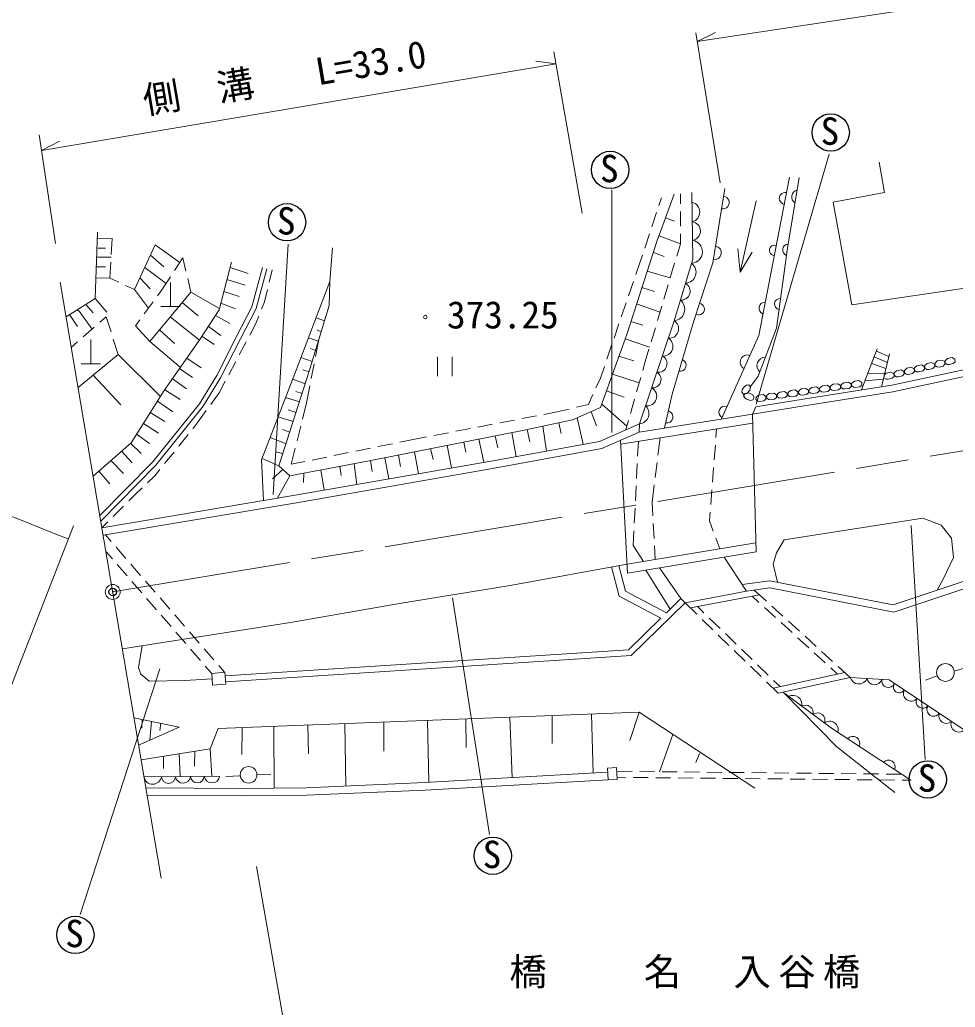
# Model space of a CAD drawing. Units: millimetres, scale not verified. Extents: x 40000 to 680000, y 20000 to 380000.
# Drawn here: x 370172 to 432816, y 250940 to 317097 of the extents above; entities that cross this region are included whole.
import ezdxf
from ezdxf.enums import TextEntityAlignment as Align

# ---------------------------------------------------------------- set-up
doc = ezdxf.new("R2010")
doc.units = ezdxf.units.MM
doc.header["$LTSCALE"] = 1000
doc.header["$PDMODE"] = 32
doc.header["$PDSIZE"] = 500
doc.linetypes.add('CHAIN', pattern=[18.5, 12, -1.5, 3.5, -1.5])
for name, color, linetype, lineweight in [('M-BGD', 7, 'Continuous', 13), ('M-BMK', 2, 'CHAIN', 13), ('M-BMK-SRVR', 3, 'Continuous', 13), ('M-STR-HTXT', 7, 'Continuous', 13), ('M-STR-STR1', 1, 'Continuous', 13)]:
    doc.layers.add(name, color=color, linetype=linetype, lineweight=lineweight)
doc.layers.add('M-OTRS', color=6, linetype='Continuous')
doc.styles.add('ＭＳ ゴシック', font='')
doc.styles.get('ＭＳ ゴシック').set_extended_font_data('MS Gothic')

msp = doc.modelspace()

# ---------------------------------------------------------------- linework, layer by layer
at = {"layer": 'M-BGD'}
for p, q in [((419495, 291337), (424368, 308100)), ((409830, 289451), (409810, 305705)), ((412968, 304648), (413140, 305164)), ((414424, 304759), (414426, 305438)), ((419482, 304970), (418420, 300178)), ((412495, 303225), (412810, 304174)), ((413422, 303819), (414022, 303604)), ((414417, 303259), (414421, 304259)), ((376362, 302446), (375359, 302423)), ((376301, 301365), (376362, 302446)), ((412021, 301802), (412337, 302751)), ((412980, 302615), (414412, 302080)), ((414412, 302080), (414415, 302759)), ((375391, 301787), (375903, 301791)), ((377853, 299025), (379248, 302027)), ((379248, 302027), (380896, 300843)), ((387136, 285288), (388145, 302056)), ((414167, 301258), (414412, 302080)), ((418420, 300178), (418256, 301741)), ((375317, 301191), (376292, 301196)), ((378924, 301329), (379825, 300543)), ((380533, 300288), (381095, 301146)), ((381095, 301146), (381304, 300245)), ((411692, 300812), (411863, 301328)), ((412599, 301494), (413335, 301241)), ((418420, 300178), (419228, 301526)), ((375294, 300536), (375903, 300536)), ((376212, 299784), (376273, 300865)), ((378538, 300499), (379972, 299432)), ((384258, 300501), (385466, 300091)), ((411423, 300027), (411692, 300812)), ((413737, 299821), (414023, 300779)), ((376212, 299784), (375270, 299817)), ((376806, 299509), (376212, 299784)), ((378214, 299801), (378914, 299068)), ((379697, 299012), (380259, 299870)), ((381416, 299758), (381625, 298856)), ((384047, 299690), (385259, 299323)), ((386872, 299506), (387066, 300334)), ((412193, 300246), (413734, 299813)), ((377853, 299025), (377260, 299300)), ((380258, 297879), (380258, 299504)), ((410938, 298608), (411262, 299554)), ((411839, 299159), (412674, 298897)), ((413307, 298384), (413594, 299342)), ((375222, 298414), (375993, 297501)), ((377853, 299025), (378793, 297781)), ((379398, 298604), (379697, 299012)), ((383836, 298880), (384865, 298560)), ((386564, 298191), (386758, 299019)), ((374607, 298028), (375089, 297459)), ((378510, 297395), (379102, 298201)), ((379608, 297879), (380908, 297879)), ((381037, 298146), (382122, 297265)), ((383638, 298119), (384609, 297737)), ((386365, 297699), (386564, 298191)), ((410453, 297188), (410777, 298135)), ((411480, 298054), (413047, 297514)), ((412877, 296947), (413164, 297905)), ((373514, 297343), (374035, 296539)), ((375539, 296837), (375950, 297200)), ((376283, 296178), (375950, 297200)), ((380247, 297190), (382202, 295629)), ((383275, 297291), (384230, 296753)), ((385978, 296743), (386178, 297235)), ((390580, 296919), (390013, 297138)), ((374413, 295845), (375163, 296507)), ((377914, 296585), (378214, 296992)), ((378884, 295544), (377914, 296585)), ((382800, 296553), (383644, 295945)), ((385568, 295968), (385978, 296743)), ((409968, 295769), (410291, 296715)), ((411102, 296891), (411903, 296638)), ((412448, 295510), (412734, 296468)), ((379526, 296320), (380527, 295414)), ((382372, 295890), (383196, 295345)), ((390170, 295566), (389502, 295790)), ((390360, 296190), (390061, 296313)), ((373627, 295151), (374038, 295515)), ((374935, 294043), (374935, 295668)), ((376770, 294681), (376438, 295703)), ((378884, 295544), (380927, 293810)), ((384866, 294643), (385334, 295526)), ((389982, 294945), (389638, 295068)), ((390200, 295665), (389980, 294532)), ((409483, 294350), (409806, 295296)), ((410707, 295710), (412347, 295171)), ((374082, 292460), (376770, 294681)), ((376770, 294681), (379587, 291859)), ((381351, 294415), (382310, 293779)), ((389757, 294201), (388998, 294462)), ((398156, 294523), (398156, 293223)), ((399131, 293223), (399131, 294523)), ((412059, 294209), (412305, 295031)), ((426547, 292297), (427596, 295047)), ((427397, 294524), (428264, 294130)), ((427540, 294900), (428362, 294536)), ((427869, 292506), (428404, 294707)), ((432294, 294400), (432144, 294257)), ((432601, 294463), (432294, 294400)), ((432792, 294353), (432601, 294463)), ((374285, 294043), (375585, 294043)), ((384165, 293317), (384633, 294201)), ((389884, 294042), (389693, 293060)), ((409053, 293091), (409321, 293877)), ((411888, 293606), (412059, 294209)), ((427227, 294078), (428165, 293724)), ((429564, 293748), (429414, 293605)), ((429871, 293811), (429564, 293748)), ((430062, 293702), (429871, 293811)), ((430096, 293768), (430089, 293601)), ((430247, 293911), (430096, 293768)), ((430553, 293974), (430247, 293911)), ((430744, 293865), (430553, 293974)), ((430765, 293695), (430744, 293865)), ((430779, 293931), (430772, 293764)), ((430772, 293764), (430910, 293671)), ((430929, 294074), (430779, 293931)), ((431236, 294137), (430929, 294074)), ((431427, 294028), (431236, 294137)), ((431323, 293731), (431448, 293858)), ((431448, 293858), (431427, 294028)), ((431461, 294094), (431454, 293927)), ((431454, 293927), (431592, 293834)), ((431612, 294237), (431461, 294094)), ((431592, 293834), (431729, 293828)), ((431918, 294300), (431612, 294237)), ((431729, 293828), (432005, 293894)), ((432109, 294191), (431918, 294300)), ((432005, 293894), (432130, 294021)), ((432130, 294021), (432109, 294191)), ((432144, 294257), (432136, 294090)), ((432136, 294090), (432275, 293997)), ((432275, 293997), (432411, 293991)), ((432411, 293991), (432688, 294057)), ((432688, 294057), (432813, 294184)), ((432813, 294184), (432792, 294353)), ((375091, 293294), (376946, 291300)), ((380866, 293723), (381731, 293124)), ((389544, 293503), (389128, 293641)), ((408758, 292436), (409053, 293091)), ((409867, 293364), (411652, 292769)), ((411480, 292163), (411752, 293125)), ((426959, 293377), (428091, 293421)), ((428049, 293279), (428042, 293112)), ((428042, 293112), (428180, 293019)), ((428199, 293422), (428049, 293279)), ((428506, 293485), (428199, 293422)), ((428316, 293013), (428593, 293079)), ((428697, 293376), (428506, 293485)), ((428593, 293079), (428718, 293206)), ((428718, 293206), (428697, 293376)), ((428731, 293442), (428724, 293275)), ((428724, 293275), (428862, 293182)), ((428882, 293585), (428731, 293442)), ((428862, 293182), (428999, 293176)), ((429188, 293648), (428882, 293585)), ((428999, 293176), (429275, 293242)), ((429379, 293539), (429188, 293648)), ((429275, 293242), (429400, 293369)), ((429400, 293369), (429379, 293539)), ((429414, 293605), (429407, 293438)), ((429407, 293438), (429545, 293345)), ((429545, 293345), (429681, 293339)), ((429681, 293339), (429958, 293405)), ((429958, 293405), (430083, 293532)), ((430083, 293532), (430062, 293702)), ((430089, 293601), (430227, 293508)), ((430227, 293508), (430364, 293502)), ((430364, 293502), (430640, 293568)), ((430640, 293568), (430765, 293695)), ((430910, 293671), (431046, 293665)), ((431046, 293665), (431323, 293731)), ((380390, 293044), (381340, 292379)), ((383521, 292100), (383931, 292875)), ((389292, 292715), (388451, 293029)), ((389597, 292569), (389377, 291437)), ((418723, 292542), (418543, 292323)), ((418835, 292620), (418723, 292542)), ((419002, 292630), (418835, 292620)), ((419097, 292492), (419002, 292630)), ((419064, 292287), (419097, 292492)), ((423208, 292468), (423046, 292340)), ((423519, 292504), (423208, 292468)), ((423700, 292378), (423519, 292504)), ((423759, 292444), (423737, 292278)), ((423921, 292572), (423759, 292444)), ((424232, 292608), (423921, 292572)), ((424413, 292481), (424232, 292608)), ((424419, 292311), (424413, 292481)), ((424472, 292548), (424450, 292381)), ((424634, 292676), (424472, 292548)), ((424945, 292712), (424634, 292676)), ((425126, 292585), (424945, 292712)), ((424996, 292299), (425132, 292415)), ((425132, 292415), (425126, 292585)), ((425185, 292651), (425163, 292485)), ((425163, 292485), (425292, 292380)), ((425348, 292780), (425185, 292651)), ((425658, 292815), (425348, 292780)), ((425839, 292689), (425658, 292815)), ((425709, 292403), (425845, 292518)), ((425845, 292518), (425839, 292689)), ((425898, 292755), (425876, 292589)), ((425876, 292589), (426005, 292484)), ((426061, 292884), (425898, 292755)), ((426005, 292484), (426141, 292466)), ((426371, 292919), (426061, 292884)), ((426141, 292466), (426422, 292507)), ((426552, 292793), (426371, 292919)), ((426422, 292507), (426558, 292622)), ((426558, 292622), (426552, 292793)), ((426777, 292900), (427992, 293014)), ((428180, 293019), (428316, 293013)), ((379878, 292314), (380904, 291663)), ((382958, 291319), (383521, 292100)), ((388906, 291508), (387973, 291789)), ((389079, 292049), (388661, 292198)), ((408258, 291325), (408552, 291980)), ((409466, 292246), (410648, 291817)), ((418543, 292323), (418520, 292146)), ((418520, 292146), (418639, 292023)), ((418639, 292023), (418858, 292052)), ((418742, 292050), (418648, 291912)), ((418648, 291912), (418717, 291760)), ((418717, 291760), (418829, 291683)), ((418945, 292093), (418742, 292050)), ((418858, 292052), (419064, 292287)), ((419239, 291986), (418945, 292093)), ((419344, 291792), (419239, 291986)), ((419273, 291637), (419344, 291792)), ((419480, 291821), (419458, 291655)), ((419643, 291950), (419480, 291821)), ((419954, 291985), (419643, 291950)), ((420135, 291859), (419954, 291985)), ((420140, 291688), (420135, 291859)), ((420193, 291925), (420171, 291759)), ((420171, 291759), (420301, 291654)), ((420356, 292053), (420193, 291925)), ((420667, 292089), (420356, 292053)), ((420848, 291963), (420667, 292089)), ((420717, 291676), (420853, 291792)), ((420853, 291792), (420848, 291963)), ((420907, 292029), (420884, 291862)), ((420884, 291862), (421014, 291758)), ((421069, 292157), (420907, 292029)), ((421014, 291758), (421149, 291739)), ((421380, 292193), (421069, 292157)), ((421149, 291739), (421430, 291780)), ((421561, 292066), (421380, 292193)), ((421430, 291780), (421566, 291896)), ((421566, 291896), (421561, 292066)), ((421620, 292132), (421597, 291966)), ((421597, 291966), (421727, 291861)), ((421782, 292261), (421620, 292132)), ((421727, 291861), (421862, 291843)), ((422093, 292296), (421782, 292261)), ((421862, 291843), (422143, 291884)), ((422274, 292170), (422093, 292296)), ((422143, 291884), (422279, 291999)), ((422279, 291999), (422274, 292170)), ((422333, 292236), (422310, 292070)), ((422310, 292070), (422440, 291965)), ((422495, 292365), (422333, 292236)), ((422440, 291965), (422575, 291947)), ((422806, 292400), (422495, 292365)), ((422575, 291947), (422856, 291988)), ((422987, 292274), (422806, 292400)), ((422856, 291988), (422993, 292103)), ((422993, 292103), (422987, 292274)), ((423046, 292340), (423023, 292174)), ((423023, 292174), (423153, 292069)), ((423153, 292069), (423288, 292051)), ((423288, 292051), (423569, 292092)), ((423569, 292092), (423706, 292207)), ((423706, 292207), (423700, 292378)), ((423737, 292278), (423866, 292173)), ((423866, 292173), (424001, 292154)), ((424001, 292154), (424283, 292195)), ((424283, 292195), (424419, 292311)), ((424450, 292381), (424579, 292276)), ((424579, 292276), (424714, 292258)), ((424714, 292258), (424996, 292299)), ((425292, 292380), (425427, 292362)), ((425427, 292362), (425709, 292403)), ((379391, 291550), (380426, 290826)), ((389377, 291437), (389107, 290346)), ((407456, 291135), (408258, 291325)), ((409142, 291342), (410831, 289867)), ((411072, 290719), (411344, 291681)), ((418829, 291683), (419099, 291594)), ((419099, 291594), (419273, 291637)), ((419242, 290682), (419455, 291172)), ((419458, 291655), (419588, 291550)), ((419588, 291550), (419723, 291532)), ((419723, 291532), (420004, 291573)), ((420004, 291573), (420140, 291688)), ((420301, 291654), (420436, 291636)), ((420436, 291636), (420717, 291676)), ((378907, 290783), (379881, 290177)), ((382102, 290133), (382665, 290914)), ((388483, 290185), (387477, 290503)), ((388675, 290785), (388149, 290953)), ((403801, 290374), (404783, 290562)), ((405274, 290657), (406169, 290828)), ((406169, 290828), (406970, 291019)), ((408438, 290836), (408783, 289897)), ((378449, 290057), (379470, 289398)), ((381753, 289698), (382102, 290133)), ((388986, 289861), (388746, 288890)), ((400854, 289809), (401836, 289998)), ((402327, 290092), (403309, 290280)), ((405206, 289868), (405437, 288205)), ((406273, 290091), (406422, 289370)), ((407504, 290421), (407907, 288655)), ((410766, 289635), (410936, 290238)), ((411669, 290033), (411650, 289478)), ((377991, 289332), (378871, 288708)), ((380814, 288528), (381440, 289308)), ((388004, 288690), (386941, 289111)), ((388250, 289459), (387768, 289648)), ((396522, 288979), (397417, 289150)), ((397908, 289244), (398890, 289433)), ((399381, 289527), (400363, 289715)), ((402018, 289223), (402179, 288413)), ((403125, 289443), (403404, 287835)), ((404160, 289649), (404330, 288818)), ((416836, 289693), (416790, 289100)), ((377596, 288731), (378306, 288034)), ((394153, 288496), (395133, 288695)), ((395623, 288795), (396522, 288979)), ((398788, 288583), (399084, 287067)), ((399900, 288804), (400032, 288132)), ((400919, 289006), (401256, 287447)), ((411596, 288862), (411546, 287862)), ((412909, 287922), (413055, 289094)), ((416751, 288602), (416673, 287605)), ((376984, 288193), (377706, 287423)), ((379875, 287358), (380501, 288138)), ((387799, 288047), (387302, 288154)), ((388625, 288405), (388355, 287314)), ((389744, 287597), (390724, 287797)), ((391214, 287897), (392194, 288096)), ((392683, 288196), (393663, 288396)), ((395529, 287937), (395660, 287167)), ((396600, 288150), (396874, 286681)), ((397682, 288364), (397861, 287645)), ((376274, 287569), (377122, 286689)), ((387529, 287203), (386396, 287700)), ((388355, 287314), (389254, 287497)), ((391604, 287176), (391688, 286555)), ((392557, 287357), (392754, 285960)), ((393653, 287566), (393765, 286833)), ((394624, 287758), (394891, 286334)), ((411522, 287363), (411473, 286364)), ((412723, 286434), (412847, 287426)), ((375467, 286860), (376193, 286011)), ((378726, 286074), (379214, 286533)), ((379214, 286533), (379563, 286968)), ((387779, 286972), (387098, 286330)), ((388249, 286539), (387400, 285031)), ((389204, 286720), (389177, 286095)), ((390343, 286936), (390553, 285575)), ((416634, 287106), (416556, 286109)), ((411448, 285865), (411399, 284866)), ((412515, 284766), (412661, 285938)), ((377477, 284872), (377873, 285272)), ((377873, 285272), (378361, 285731)), ((416517, 285611), (416439, 284614)), ((376421, 283807), (377125, 284517)), ((412566, 283852), (412515, 284766)), ((411374, 284366), (411325, 283368)), ((416400, 284115), (416354, 283522)), ((375672, 283052), (376069, 283452)), ((412650, 282354), (412594, 283353)), ((416354, 283522), (416613, 282825)), ((429867, 283214), (430807, 267541)), ((375904, 282585), (376290, 282140)), ((411301, 282868), (411251, 281868)), ((411251, 281868), (411943, 280810)), ((412730, 280941), (412678, 281855)), ((416788, 282357), (417048, 281660)), ((375939, 281476), (376372, 280976)), ((376617, 281762), (377272, 281007)), ((376700, 280598), (377355, 279842)), ((377600, 280629), (378255, 279873)), ((417346, 281101), (418828, 278811)), ((412091, 280226), (413728, 277615)), ((413014, 280380), (414449, 278319)), ((377682, 279464), (378337, 278709)), ((378582, 279495), (379237, 278740)), ((418828, 278811), (414729, 278032)), ((419705, 278570), (415079, 277692)), ((420168, 278148), (419360, 278884)), ((378665, 278331), (379320, 277575)), ((379564, 278362), (380219, 277606)), ((399158, 278379), (401630, 262513)), ((413470, 277363), (414449, 278319)), ((414449, 278319), (414729, 278032)), ((414729, 278032), (415512, 277272)), ((419674, 278057), (419214, 278477)), ((379647, 277198), (380302, 276442)), ((380547, 277228), (381202, 276473)), ((415559, 277783), (415989, 277365)), ((420783, 277047), (420044, 277720)), ((421277, 277138), (420538, 277811)), ((415870, 276923), (416588, 276227)), ((416348, 277017), (417065, 276320)), ((421892, 276037), (421153, 276710)), ((422386, 276128), (421647, 276801)), ((380630, 276064), (381285, 275308)), ((381529, 276095), (382184, 275339)), ((416946, 275878), (417663, 275182)), ((417424, 275972), (418141, 275275)), ((423001, 275026), (422262, 275700)), ((423495, 275117), (422756, 275791)), ((381612, 274931), (382267, 274175)), ((382512, 274962), (383167, 274206)), ((418022, 274833), (418739, 274136)), ((418500, 274927), (419217, 274230)), ((424110, 274016), (423370, 274690)), ((424604, 274107), (423865, 274781)), ((379557, 273619), (374220, 257143)), ((382595, 273797), (383029, 273297)), ((383494, 273828), (383880, 273384)), ((419098, 273788), (419815, 273091)), ((419576, 273882), (420293, 273185)), ((420613, 272317), (425419, 273364)), ((424940, 273260), (424479, 273680)), ((425782, 273034), (424973, 273770)), ((432749, 273450), (433734, 273737)), ((420174, 272743), (420957, 271982)), ((420652, 272836), (421082, 272419)), ((420957, 271982), (425782, 273034)), ((431610, 273146), (430822, 272849)), ((408455, 270581), (408563, 266628)), ((411652, 270706), (411017, 268807)), ((378380, 270221), (378344, 269628)), ((378990, 270096), (378878, 268826)), ((379627, 269965), (379555, 269486)), ((391930, 269935), (391998, 265757)), ((394561, 270038), (394561, 268097)), ((397473, 270152), (397556, 266009)), ((400035, 270252), (400076, 268339)), ((402989, 270367), (403143, 266323)), ((405824, 270478), (405826, 268607)), ((385074, 269668), (385049, 267884)), ((387183, 269750), (387200, 265617)), ((389468, 269839), (389510, 267924)), ((413909, 269220), (413017, 266718)), ((381896, 268094), (381880, 267088)), ((382925, 268257), (383033, 266415)), ((415695, 267937), (415444, 267326)), ((379801, 267762), (379788, 266946)), ((380850, 267928), (380913, 266400)), ((409522, 266961), (409569, 266184)), ((410137, 266747), (411184, 266736)), ((411684, 266731), (412684, 266721)), ((413184, 266716), (414184, 266706)), ((414684, 266701), (415684, 266691)), ((416184, 266686), (417184, 266676)), ((417684, 266671), (418684, 266661)), ((419184, 266656), (420183, 266646)), ((420683, 266641), (421683, 266631)), ((422183, 266626), (423183, 266616)), ((423683, 266611), (424683, 266600)), ((378490, 266383), (383559, 266419)), ((383978, 266408), (384944, 266433)), ((386050, 266512), (386976, 266527)), ((409569, 266184), (410169, 266195)), ((410160, 266347), (410757, 266341)), ((411257, 266336), (412257, 266325)), ((412757, 266320), (413757, 266310)), ((414256, 266305), (415256, 266295)), ((415756, 266290), (416756, 266280)), ((417256, 266275), (418256, 266265)), ((418756, 266260), (419756, 266250)), ((420256, 266245), (421256, 266235)), ((421756, 266230), (422756, 266220)), ((423256, 266215), (424256, 266205)), ((424756, 266200), (425756, 266190)), ((425183, 266595), (426183, 266585)), ((426256, 266185), (427256, 266175)), ((426683, 266580), (427683, 266570)), ((427756, 266170), (428756, 266159)), ((428183, 266565), (429230, 266555)), ((429256, 266154), (429852, 266148))]:
    msp.add_line(p, q, dxfattribs=at)
for points in [[(427728, 307558), (428071, 305532), (424640, 304880), (425892, 297999), (438779, 299905), (438402, 302516), (439315, 302642), (438260, 309153)], [(417169, 290355), (419657, 295947), (421720, 306561)], [(419115, 292537), (419617, 293223), (420837, 296431), (421585, 301801), (422367, 306538)], [(413354, 289760), (413855, 292009), (415307, 296931), (416587, 300816), (417398, 305781)], [(390931, 299557), (390896, 297959), (389563, 293563), (387529, 287203), (388249, 286539), (393580, 287551), (404071, 289630), (407193, 290283), (409059, 291112), (410817, 296016), (412841, 302238), (414004, 305403)], [(411669, 290033), (413998, 296925), (415250, 301065), (415179, 305518)], [(373281, 297196), (375222, 298414), (375374, 302859)], [(386503, 284880), (386364, 287615), (388676, 293613), (390931, 299557), (391107, 301816)], [(375085, 286525), (377630, 288761), (379840, 292259), (382233, 295674), (383522, 297674), (384351, 300855)], [(375533, 283875), (379068, 287456), (382215, 291373), (383361, 293256), (384692, 295867), (385722, 297858), (386434, 300490)], [(375595, 283510), (379292, 287256), (382461, 291200), (383624, 293109), (384959, 295730), (386004, 297749), (386723, 300412)], [(378884, 295544), (381625, 298856), (383541, 297748)], [(374016, 297657), (374144, 297576), (375016, 296377)], [(410293, 294556), (410413, 294512), (411284, 294236)], [(419242, 290682), (422697, 291234), (428644, 292173), (437266, 294023), (438675, 293169), (444067, 294008), (445856, 294477)], [(419455, 291172), (422626, 291678), (428562, 292615), (437347, 294500), (438768, 293639), (443976, 294449), (445759, 294916)], [(375672, 283052), (388619, 285237), (401750, 287534), (408994, 288853), (411669, 290033)], [(375756, 282559), (388704, 284744), (401837, 287042), (409142, 288372), (411650, 289478)], [(418542, 279252), (420407, 279511), (428667, 277896), (447397, 284163)], [(418828, 278811), (420393, 279028), (428699, 277403), (447472, 283685)], [(420918, 279411), (420623, 280623), (420836, 281377), (421363, 282245), (430653, 283696), (431863, 283226), (432574, 282358), (432702, 281064), (432019, 279655), (431600, 278877)], [(377042, 274948), (388293, 276716), (395606, 277982), (403004, 279206), (410842, 280626)], [(410297, 280528), (410740, 278813), (413470, 277363)], [(409803, 280438), (410311, 278475), (413095, 276996)], [(383951, 272742), (411117, 274506), (414729, 278032)], [(383925, 273141), (410944, 274895), (413095, 276996)], [(378360, 275155), (378116, 273706), (378272, 273265), (378842, 272795), (381218, 272823), (383056, 272942)], [(439050, 265743), (428396, 272867), (425782, 273034)], [(421301, 272057), (424893, 268389), (428763, 265330)], [(421401, 271955), (424523, 269627), (429852, 266148)], [(378298, 267523), (382925, 268257), (383452, 269604), (411652, 270706), (419390, 265612)], [(377822, 270335), (380848, 269715), (378134, 268490)], [(378615, 265644), (385016, 265595), (389342, 265638), (397295, 265994), (409539, 266683)], [(409522, 266961), (410123, 266996), (410169, 266195)], [(378700, 265143), (385017, 265095), (389355, 265138), (397320, 265494), (409567, 266184)]]:
    msp.add_lwpolyline(points, dxfattribs=at)
msp.add_lwpolyline([(383029, 273297), (383088, 272524), (383964, 272593), (383895, 273385)], close=True, dxfattribs=at)
at = {"layer": 'M-BGD', "lineweight": 25}
for centre in [(424476, 309544), (409708, 307039), (388068, 303531), (430977, 266203), (401846, 261087), (373895, 255788)]:
    msp.add_circle(centre, 1250, dxfattribs=at)
at = {"layer": 'M-BGD'}
for centre, radius in [((397334, 297178), 121), ((432161, 273368), 594), ((385494, 266510), 556)]:
    msp.add_circle(centre, radius, dxfattribs=at)
for centre, radius, start, end in [((422325, 305229), 465, 102.33962, 238.9134), ((417247, 304850), 428, 260.6243, 80.82397), ((421429, 305133), 394, 77.16342, 260.83772), ((415024, 304216), 683, 285.82427, 76.00612), ((415131, 302940), 624, 279.07119, 82.75919), ((415101, 301555), 780, 274.55434, 80.48303), ((416685, 301482), 463, 262.02772, 79.42055), ((420709, 301645), 342, 69.91969, 268.08146), ((421648, 301675), 392, 92.76148, 250.36476), ((414722, 300186), 737, 273.06195, 53.28684), ((414450, 298925), 610, 266.98474, 59.36405), ((421092, 298048), 377, 86.58797, 257.54709), ((413908, 297711), 792, 276.51372, 49.83507), ((415631, 297711), 387, 242.1843, 81.32399), ((420079, 297774), 404, 88.40804, 249.5931), ((413665, 296391), 629, 264.60152, 58.05987), ((413256, 295216), 651, 265.17953, 57.48186), ((412943, 294054), 576, 259.33341, 63.32798), ((418897, 294161), 481, 69.74287, 242.29396), ((420088, 293934), 552, 89.06148, 229.31616), ((414390, 293950), 409, 258.62447, 68.52474), ((412552, 292998), 566, 262.77748, 59.88391), ((412186, 291868), 640, 260.09114, 62.57025), ((411619, 290721), 689, 274.15777, 48.50362), ((417388, 290811), 396, 68.11695, 243.91989), ((413500, 290488), 413, 259.56275, 75.28842), ((426363, 273205), 606, 196.35651, 336.3127), ((427413, 273040), 501, 189.04747, 343.62173), ((428339, 272813), 453, 169.13815, 335.91434), ((429066, 272394), 392, 143.27552, 329.18599), ((429857, 271960), 511, 152.78087, 319.68064), ((421935, 271221), 613, 349.37868, 117.19713), ((430641, 271414), 449, 151.38343, 321.07808), ((422797, 270665), 514, 346.22579, 120.35002), ((423606, 270166), 488, 337.04634, 129.52947), ((431369, 270887), 452, 147.13106, 325.33045), ((432225, 270465), 511, 161.18165, 311.27986), ((424413, 269543), 562, 340.30259, 129.57786), ((433065, 269902), 534, 160.37724, 312.08427), ((425957, 268617), 473, 334.42598, 139.3028), ((428338, 267048), 449, 336.40955, 137.31923), ((379075, 266473), 591, 188.80092, 352.01651), ((380131, 266412), 471, 182.51862, 358.29881), ((381105, 266459), 508, 186.89773, 353.9197), ((382068, 266429), 458, 182.93794, 357.87949), ((383042, 266487), 521, 188.28014, 352.53729)]:
    msp.add_arc(centre, radius, start, end, dxfattribs=at)
at = {"layer": 'M-BMK'}
msp.add_line((376398, 278761), (458124, 292350), dxfattribs=at)
at = {"layer": 'M-BMK-SRVR'}
msp.add_line((379640, 259582), (372887, 299525), dxfattribs=at)
msp.add_circle((376398, 278761), 500, dxfattribs=at)
at = {"layer": 'M-OTRS'}
msp.add_point((376398, 278761), dxfattribs=at)
at = {"layer": 'M-STR-HTXT'}
for p, q in [((415544, 315639), (441412, 319598)), ((415544, 315639), (416766, 316244)), ((415450, 316222), (417070, 306160)), ((405947, 314945), (407842, 304143)), ((406088, 314139), (404738, 314331)), ((371625, 308335), (406088, 314139)), ((371467, 309397), (372555, 302117)), ((371625, 308335), (372839, 308959)), ((373760, 283193), (368528, 269729))]:
    msp.add_line(p, q, dxfattribs=at)
msp.add_lwpolyline([(359013, 237582), (389078, 242927), (386018, 260372)], dxfattribs=at)
msp.add_arc((110809, -370834), 703964, 68.09658, 72.72498, dxfattribs=at)
at = {"layer": 'M-STR-STR1'}
for p, q in [((411650, 289478), (419242, 290682)), ((419242, 290682), (419490, 281458)), ((410406, 288674), (419259, 290077)), ((410392, 288923), (410875, 280024)), ((410842, 280626), (419473, 282064)), ((410875, 280024), (419490, 281458))]:
    msp.add_line(p, q, dxfattribs=at)

# ---------------------------------------------------------------- texts
at = {"layer": 'M-BGD', "style": 'ＭＳ ゴシック'}
for s, p in [('S', (423797, 308170)), ('S', (409029, 305665)), ('S', (387389, 302158)), ('373.25', (398783, 295866)), ('S', (430298, 264830)), ('S', (401167, 259713)), ('S', (373217, 254414))]:
    msp.add_text(s, height=1833, dxfattribs=at).set_placement(p, align=Align.BOTTOM_LEFT)
at = {"layer": 'M-STR-HTXT', "style": 'ＭＳ ゴシック'}
for s, p in [('L=33.0', (390238, 312156)), ('側\u3000溝', (378683, 310223))]:
    msp.add_text(s, height=1833, rotation=9.561, dxfattribs=at).set_placement(p, align=Align.BOTTOM_LEFT)
at = {"layer": 'M-STR-HTXT', "insert": (402960, 252198), "char_height": 1833, "attachment_point": 7, "style": 'ＭＳ ゴシック'}
msp.add_mtext('\\T1.2;橋\u3000\u3000名\u3000入谷橋', dxfattribs=at)

doc.saveas('drawing.dxf')
